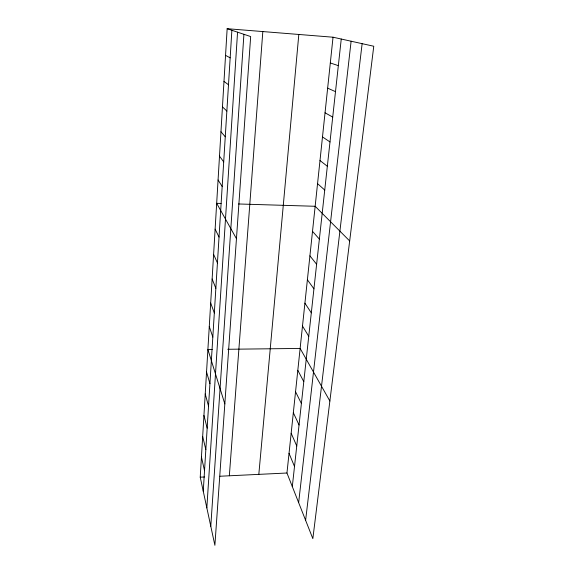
<?xml version="1.0" encoding="UTF-8"?>
<svg xmlns="http://www.w3.org/2000/svg" width="574" height="574" viewBox="0 0 574 574"><rect width="100%" height="100%" fill="white"/><g stroke="black" fill="none" stroke-linecap="round" stroke-linejoin="round"><path stroke-width="0.86" d="M227.153 28.7L250.666 36.557L214.884 545.3L200.233 477.188L227.153 28.7L333.035 37.21L373.767 46.243L312.844 538.656L286.957 473.012L333.035 37.21M203.253 491.236L231.874 30.279M206.841 507.89L237.557 32.173M210.787 526.229L243.921 34.304M229.335 475.789L262.82 31.57M258.817 474.368L298.817 34.462M292.31 486.587L341.25 39.032M298.645 502.652L351.109 41.22M305.612 520.317L362.129 43.66M200.233 477.188L204.531 476.98M219.957 476.241L286.957 473.012M212.222 349.458L207.896 349.516L224.829 403.902M227.742 349.279L300.13 348.432L329.871 401.025M221.055 203.447L216.671 203.311L236.452 238.684M238.519 203.971L315.162 206.281L349.674 240.958M330.315 62.968L338.344 65.644M327.654 88.159L335.496 91.653M225.553 55.355L230.167 57.845M325.042 112.805L332.719 117.082M322.495 136.928L330 141.943M223.989 81.4L228.495 84.773M319.998 160.533L327.338 166.266M317.551 183.644L324.741 190.059M222.461 106.872L226.859 111.076M312.514 231.344L319.374 239.114M220.968 131.783L225.266 136.777M309.924 255.839L316.618 264.277M219.505 156.142L223.702 161.904M307.391 279.775L313.935 288.844M304.916 303.172L311.309 312.852M218.077 179.985L222.181 186.464M302.498 326.054L308.747 336.307M297.813 370.323L303.789 381.645M295.553 391.741L301.393 403.558M215.121 229.134L219.038 237.062M293.336 412.706L299.047 424.997M213.607 254.347L217.431 262.978M291.162 433.234L296.751 445.969M289.038 453.331L294.505 466.497M212.129 278.971L215.86 288.277M210.687 303.029L214.324 312.974M209.28 326.534L212.825 337.089M206.547 371.981L209.933 383.662M205.234 393.951L208.541 406.155M203.942 415.44L207.171 428.139M202.679 436.462L205.836 449.636M201.445 457.04L204.531 470.666"/></g></svg>
